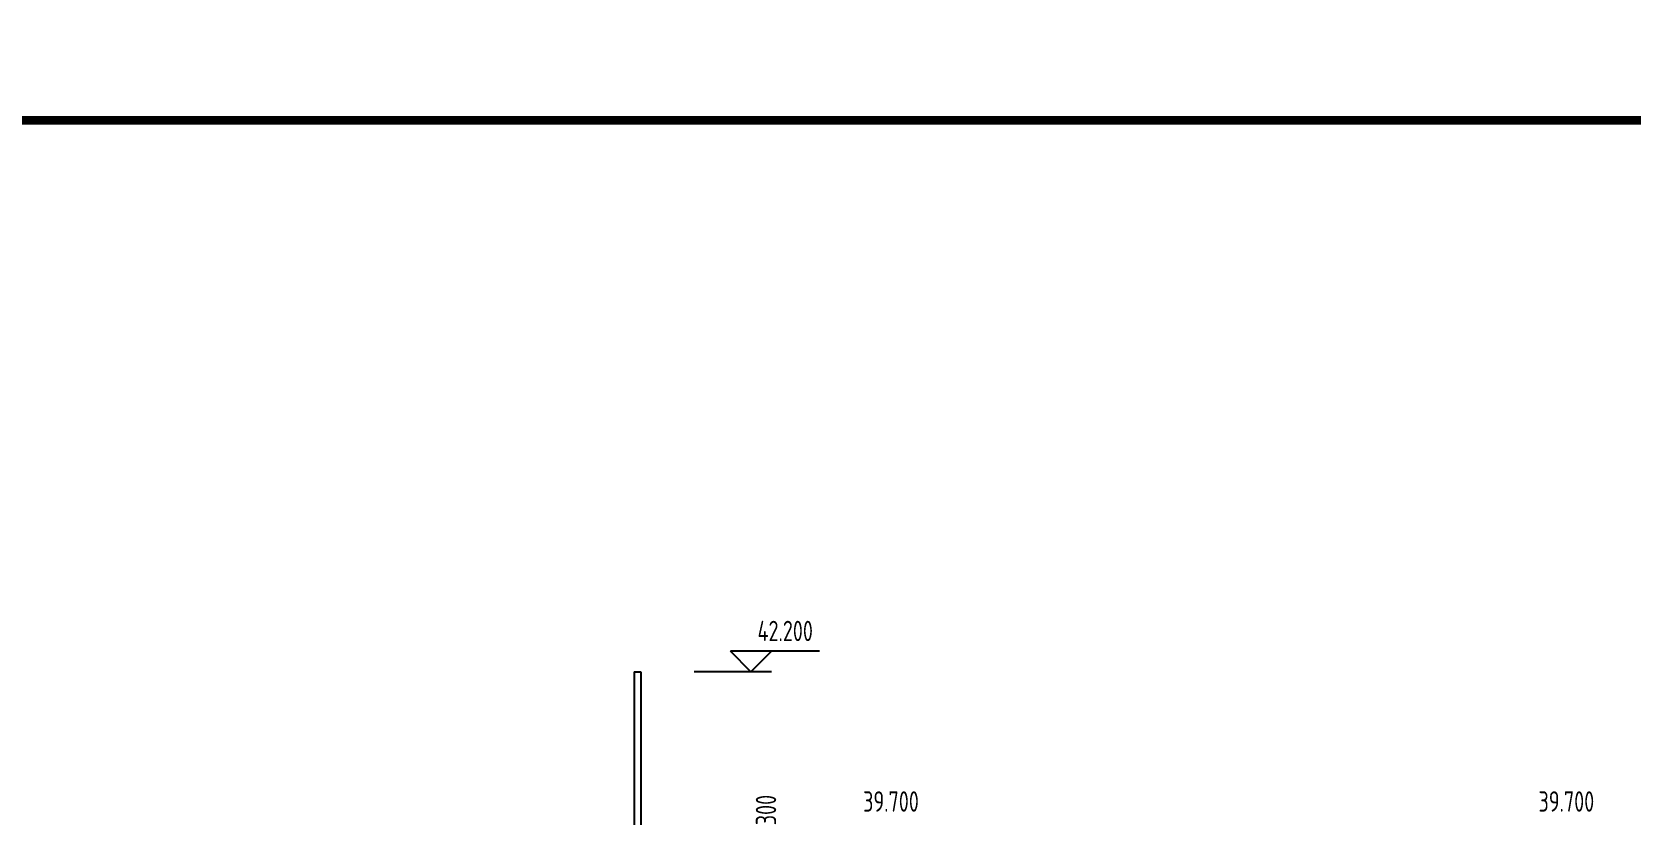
# Model space of a CAD drawing. Extents: x -726032 to 135930, y -151624 to 587044.
# Drawn here: x -379477 to -355942, y 335059 to 346586 of the extents above; entities that cross this region are included whole.
import ezdxf
from ezdxf.enums import TextEntityAlignment as Align

# ---------------------------------------------------------------- set-up
doc = ezdxf.new("R2010")
doc.units = 0
doc.header["$LTSCALE"] = 1000
doc.header["$MEASUREMENT"] = 0
doc.layers.get('0').update_dxf_attribs({"linetype": 'CONTINUOUS'})
doc.layers.get('DEFPOINTS').update_dxf_attribs({"color": 1, "linetype": 'CONTINUOUS'})
doc.layers.add('PUB_DIM', color=245, linetype='CONTINUOUS')
doc.layers.add('PUB_TITLE', color=1, linetype='CONTINUOUS')
doc.styles.add('DIM_FONT', font='isocp.shx', dxfattribs={"width": 0.8})
doc.dimstyles.new('AXIS', dxfattribs={"dimtxt": 300, "dimasz": 1, "dimexe": 250, "dimexo": 300, "dimgap": 150, "dimtad": 1, "dimdec": 0, "dimzin": 0, "dimdsep": 46, "dimtxsty": 'DIM_FONT', "dimcen": 0.09, "dimse1": 1, "dimse2": 1, "dimclrt": 142, "dimadec": 0, "dimazin": 0, "dimtfac": 1, "dimtdec": 0, "dimtix": 1, "dimtmove": 2, "dimatfit": 3, "dimfxl": 1, "dimtolj": 1, "dimtzin": 0, "dimarcsym": 0})

# ---------------------------------------------------------------- blocks, each defined once
blk = doc.blocks.new('*D4123')
at = {"layer": 'DEFPOINTS', "color": 0, "transparency": 16777216}
for p in [(-367374, 334659), (-368374, 334359), (-367374, 334359)]:
    blk.add_point(p, dxfattribs=at)
at = {"layer": 'PUB_DIM', "color": 0, "lineweight": -2, "transparency": 16777216}
for p, q in [((-368374, 334660), (-368374, 334661)), ((-368374, 334659), (-368374, 334359)), ((-368374, 334358), (-368374, 334357))]:
    blk.add_line(p, q, dxfattribs=at)
at = {"layer": 'PUB_DIM', "color": 0, "transparency": 16777216}
for points in [[(-368374, 334660), (-368374, 334660), (-368374, 334659)], [(-368374, 334358), (-368374, 334358), (-368374, 334359)]]:
    blk.add_solid(points, dxfattribs=at)
at = {"layer": 'PUB_DIM', "color": 142, "transparency": 16777216, "insert": (-368674, 335132), "char_height": 300, "attachment_point": 5, "rotation": 90, "style": 'DIM_FONT'}
blk.add_mtext('\\A1;300', dxfattribs=at)

msp = doc.modelspace()

# ---------------------------------------------------------------- linework, layer by layer
for p, q in [((-370615.8, 337168.8), (-370515.8, 337168.8)), ((-370615.8, 337168.8), (-370615.8, 334658.7)), ((-370515.8, 337168.8), (-370515.8, 334658.7))]:
    msp.add_line(p, q)
at = {"layer": 'PUB_DIM'}
for p, q in [((-368895.4, 337168.8), (-369195.4, 337468.8)), ((-367887.2, 337468.8), (-369195.4, 337468.8)), ((-368595.4, 337468.8), (-368895.4, 337168.8)), ((-368595.4, 337168.8), (-369730.6, 337168.8))]:
    msp.add_line(p, q, dxfattribs=at)
at = {"layer": 'PUB_TITLE'}
for points, const_width in [([(-434868.1, 277055.6), (-338278.1, 277055.6), (-338278.1, 346585.7), (-434868.1, 346585.7)], 0.234), ([(-432268.1, 278355.6), (-339578.1, 278355.6), (-339578.1, 345285.7), (-432268.1, 345285.7)], 130)]:
    msp.add_lwpolyline(points, close=True, dxfattribs=dict(at, const_width=const_width))

# ---------------------------------------------------------------- texts
at = {"layer": 'PUB_DIM', "style": 'DIM_FONT', "width": 0.8}
for s, p in [('42.200', (-368391.3, 337768.8)), ('39.700', (-366834.4, 335258.7)), ('39.700', (-356894.2, 335258.7))]:
    msp.add_text(s, height=300, dxfattribs=at).set_placement(p, align=Align.MIDDLE)

# ---------------------------------------------------------------- dimensions: what is measured, and where the dimension line sits
at = {"layer": 'PUB_DIM'}
dim = msp.add_linear_dim(base=(-368373.9, 334358.7), p1=(-367373.9, 334658.7), p2=(-367373.9, 334358.7), angle=270, dimstyle='AXIS', dxfattribs=at)
dim.commit()
dim.dimension.update_dxf_attribs({"geometry": '*D4123', "text_midpoint": (-368673.9, 335132.3), "dimtype": 161})

doc.saveas('drawing.dxf')
